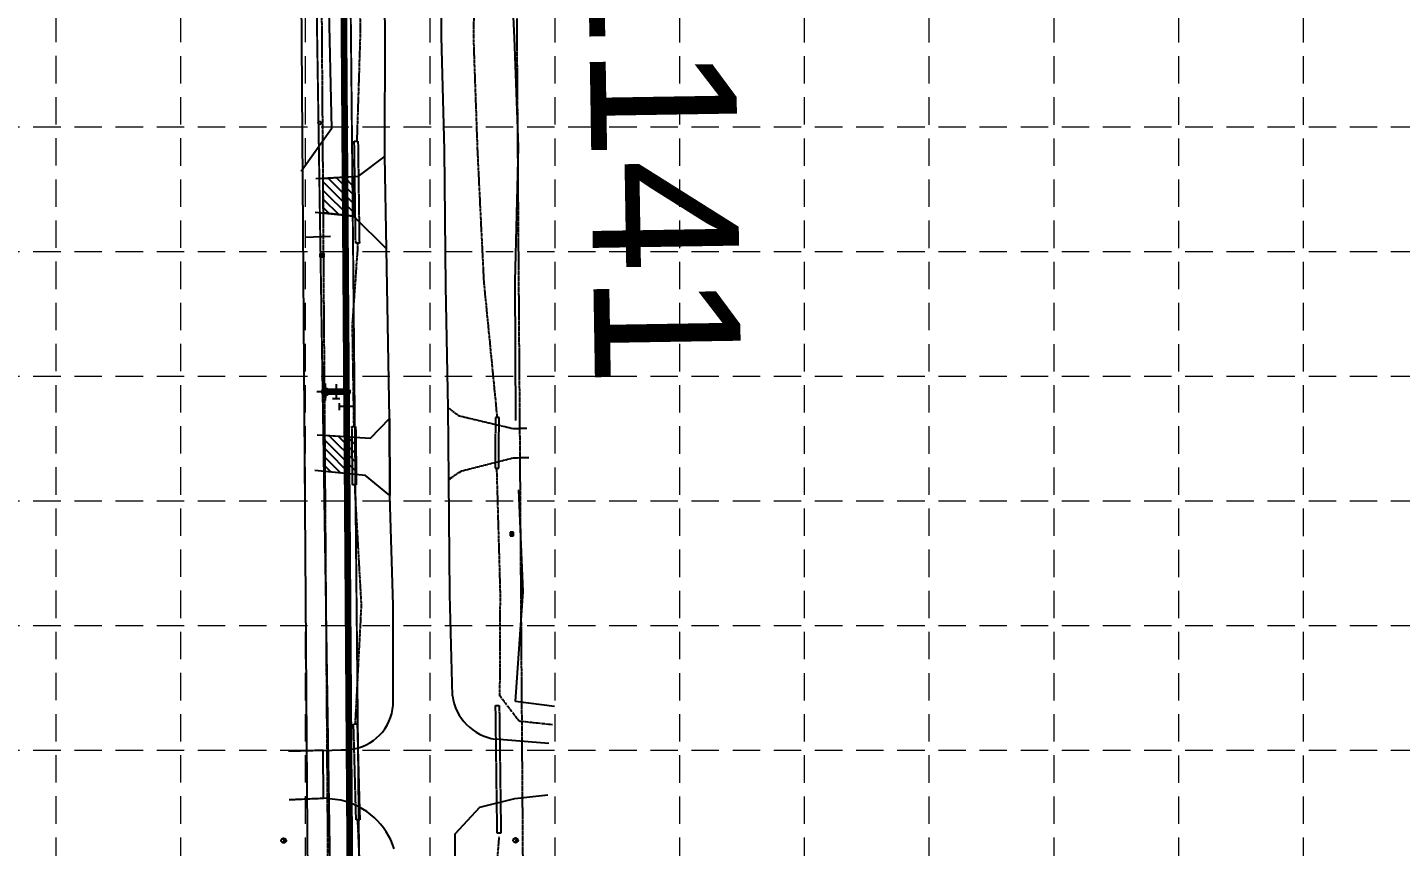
# Model space of a CAD drawing. Header units: inches. Extents: x 2600819 to 2602871, y 7032016 to 7035296.
# Drawn here: x 2601731 to 2602294, y 7033463 to 7033799 of the extents above; entities that cross this region are included whole.
import ezdxf

# ---------------------------------------------------------------- set-up
doc = ezdxf.new("R2010")
doc.units = ezdxf.units.IN
doc.header["$MEASUREMENT"] = 0
for name, pattern in [('CREEK', [1.2, 1, -0.05, 0, -0.05, 0, -0.05, 0, -0.05]), ('DASHED', [0.8, 0.75, -0.05]), ('HIDDEN', [0.375, 0.25, -0.125]), ('PHANTOM', [2.1, 1.75, -0.05, 0.1, -0.05, 0.1, -0.05])]:
    doc.linetypes.add(name, pattern=pattern)
for name, color, linetype in [('CREEK', 170, 'CREEK'), ('EASPH-PVMT', 7, 'Continuous'), ('EPVMT', 8, 'DASHED'), ('ESS', 7, 'DASHED'), ('ETEL', 33, 'DASHED'), ('EWAT', 150, 'DASHED'), ('FENCE', 242, 'DASHED'), ('FTB', 202, 'DASHED'), ('GRID', 254, 'HIDDEN'), ('LIMITS OF DISTURBANCE', 1, 'HIDDEN'), ('PWAT', 4, 'Continuous'), ('REMOVE', 2, 'Continuous'), ('ROW', 252, 'PHANTOM'), ('TREETXT', 7, 'Continuous')]:
    doc.layers.add(name, color=color, linetype=linetype)
doc.styles.get("Standard").update_dxf_attribs({"font": 'ARIAL.TTF'})
doc.styles.add('UTIL', font='romans.shx', dxfattribs={"width": 0.9})
doc.linetypes.add('8IN-W', pattern='A,0.8,-0.05,0.8,-0.05,0.8,-0.125,["8%%34 W",UTIL,S=0.08,R=0,X=-0.1,Y=-0.04],-0.22', length=2.845)
doc.linetypes.add('ASPH-E', pattern='A,0.45,-0.05,0.9,[138,ltypeshp.shx,S=0.013,R=0,X=0,Y=0],0.45', length=1.85)
doc.linetypes.add('ASPH-E2', pattern='A,0.45,-0.05,0.9,[138,ltypeshp.shx,S=-0.013,R=0,X=0,Y=0],0.45', length=1.85)
doc.linetypes.add('BARBWIRE_1', pattern='A,1,-0.1,["X",Standard,S=0.075,R=0,X=-0.025,Y=-0.0375],-0.1', length=1.2)
doc.linetypes.add('CLF', pattern='A,0.87,-0.04,[133,ltypeshp.shx,S=0.025,R=0,X=0,Y=0],-0.09', length=1)
doc.linetypes.add('SLOPE', pattern='A,0.65,-0.05,0.65,[139,ltypeshp.shx,S=0.025,R=0,X=0,Y=0],0.025', length=1.375)

msp = doc.modelspace()

# ---------------------------------------------------------------- hatches: boundary and pattern name
at = {"layer": 'REMOVE'}
h = msp.add_hatch(dxfattribs=at)
h.set_pattern_fill('LINE', scale=20, angle=45, style=0)
h.set_pattern_definition([(135, (2601851.8865, 7033721.6503), (-1.76777, -1.76777), [])])
h.paths.add_polyline_path([(2601864.41, 7033721.65), (2601851.99, 7033722.96), (2601851.89, 7033737.09), (2601864.41, 7033737.87)])
h = msp.add_hatch(dxfattribs=at)
h.set_pattern_fill('LINE', scale=20, angle=45, style=0)
h.set_pattern_definition([(135, (2601852.641, 7033615.5964), (-1.76777, -1.76777), [])])
h.paths.add_polyline_path([(2601865.45, 7033615.6), (2601852.75, 7033616.83), (2601852.64, 7033631.78), (2601865.27, 7033631)])

# ---------------------------------------------------------------- linework, layer by layer
at = {"color": 4}
for p, q in [((2601861.98, 7033724.62), (2601859.98, 7033724.61)), ((2601852.82, 7033651.06), (2601852.83, 7033653.06)), ((2601857.21, 7033652.67), (2601857.3, 7033646.67)), ((2601851.31, 7033649.57), (2601849.31, 7033649.58)), ((2601852.8, 7033648.06), (2601852.79, 7033646.06)), ((2601862.24, 7033651.13), (2601860.74, 7033651.11)), ((2601862.29, 7033648.13), (2601860.79, 7033648.11)), ((2601863.02, 7033648.89), (2601863, 7033650.39)), ((2601858.8, 7033646.69), (2601855.8, 7033646.65)), ((2601858.58, 7033641.99), (2601858.54, 7033644.99)), ((2601864.56, 7033643.57), (2601858.56, 7033643.49)), ((2601862.69, 7033624.63), (2601860.69, 7033624.61)), ((2601863.41, 7033524.63), (2601861.41, 7033524.62))]:
    msp.add_line(p, q, dxfattribs=at)
at = {"color": 4, "const_width": 1.5}
msp.add_lwpolyline([(2601853.56, 7033649.55, 1), (2601852.06, 7033649.56, 1)], format="xyb", close=True, dxfattribs=at)
at = {"color": 4}
msp.add_circle((2601852.81, 7033649.56), 1.5, dxfattribs=at)
at = {"layer": 'CREEK'}
for p, q in [((2601865.58, 7033856.86), (2601867.14, 7033797.94)), ((2601913.64, 7033795.24), (2601914.75, 7033849.06)), ((2601867.14, 7033797.94), (2601865.76, 7033754.14)), ((2601915.27, 7033748.96), (2601913.64, 7033795.24)), ((2601865.76, 7033754.14), (2601865.77, 7033752.4)), ((2601917.9, 7033694.77), (2601915.27, 7033748.96)), ((2601866.05, 7033709.28), (2601863.79, 7033676.91)), ((2601866.04, 7033710.63), (2601866.05, 7033709.28)), ((2601923.33, 7033639.54), (2601917.9, 7033694.77)), ((2601863.79, 7033676.91), (2601864.42, 7033636.44)), ((2601864.42, 7033636.44), (2601864.44, 7033635.33)), ((2601923.33, 7033639.02), (2601923.33, 7033639.54)), ((2601923.16, 7033618.06), (2601923.16, 7033618.23)), ((2601924.6, 7033567.52), (2601923.16, 7033618.06)), ((2601864.81, 7033611.38), (2601864.84, 7033609.78)), ((2601864.84, 7033609.78), (2601867.51, 7033561.95)), ((2601924.41, 7033524.73), (2601924.6, 7033567.52)), ((2601867.51, 7033561.95), (2601865.03, 7033514.08)), ((2601932.32, 7033514.39), (2601924.41, 7033524.73)), ((2601865.03, 7033514.08), (2601865.05, 7033513.28)), ((2601945.98, 7033512.95), (2601932.32, 7033514.39)), ((2601866, 7033473.96), (2601866.06, 7033471.48)), ((2601866.06, 7033471.48), (2601869.44, 7033399.11)), ((2601920.24, 7033414.18), (2601924.1, 7033467))]:
    msp.add_line(p, q, dxfattribs=at)
at = {"layer": 'EASPH-PVMT', "linetype": 'ASPH-E2'}
for p, q in [((2601877.27, 7033798.74), (2601876.63, 7033855.9)), ((2601877.21, 7033746.22), (2601877.27, 7033798.74)), ((2601877.21, 7033746.22), (2601866.13, 7033737.98)), ((2601877.84, 7033708.23), (2601877.21, 7033746.22)), ((2601866.13, 7033737.98), (2601848.9, 7033736.91)), ((2601848.57, 7033723.33), (2601864.41, 7033721.65)), ((2601864.41, 7033721.65), (2601877.84, 7033708.23)), ((2601879.08, 7033638.69), (2601877.84, 7033708.23)), ((2601871.33, 7033630.63), (2601879.08, 7033638.69)), ((2601879.28, 7033607.03), (2601879.08, 7033638.69)), ((2601879.08, 7033638.69), (2601879.28, 7033607.03)), ((2601849.49, 7033631.98), (2601871.33, 7033630.63)), ((2601869.26, 7033615.23), (2601848.52, 7033617.24)), ((2601879.28, 7033607.03), (2601869.26, 7033615.23)), ((2601880.63, 7033562), (2601879.28, 7033607.03)), ((2601880.55, 7033521.07), (2601880.63, 7033562)), ((2601851.89, 7033502.44), (2601862.92, 7033502.84)), ((2601852.08, 7033482.85), (2601851.89, 7033502.44)), ((2601859.18, 7033481.99), (2601852.08, 7033482.85))]:
    msp.add_line(p, q, dxfattribs=at)
at = {"layer": 'EASPH-PVMT', "linetype": 'ASPH-E'}
for p, q in [((2601900.5, 7033795.19), (2601899.99, 7033848.91)), ((2601901.61, 7033748.83), (2601900.5, 7033795.19)), ((2601902.25, 7033692.86), (2601901.61, 7033748.83)), ((2601903.12, 7033643.08), (2601902.25, 7033692.86)), ((2601903.48, 7033613.61), (2601903.12, 7033643.08)), ((2601903.83, 7033566.46), (2601903.48, 7033613.61)), ((2601904.89, 7033524.87), (2601903.83, 7033566.46)), ((2601944.52, 7033505.25), (2601922.47, 7033507.04)), ((2601930.46, 7033482.69), (2601944.07, 7033484.28)), ((2601906.09, 7033468.15), (2601916.23, 7033479.16)), ((2601916.23, 7033479.16), (2601930.46, 7033482.69)), ((2601906.29, 7033413.91), (2601906.09, 7033468.15))]:
    msp.add_line(p, q, dxfattribs=at)
msp.add_arc((2601925.7, 7033527.8), 21.01, 188.0214, 261.1682, dxfattribs=at)
at = {"layer": 'EASPH-PVMT', "linetype": 'ASPH-E2'}
for centre, radius, start, end in [((2601860.93, 7033522.41), 19.68, 275.8122, 356.0748), ((2601852.64, 7033452.8), 29.91, 18.0629, 77.3821)]:
    msp.add_arc(centre, radius, start, end, dxfattribs=at)
at = {"layer": 'EPVMT', "color": 7}
for p, q in [((2601907.89, 7033639.57), (2601903.12, 7033643.08)), ((2601929.81, 7033634.39), (2601907.89, 7033639.57)), ((2601935.46, 7033634.54), (2601929.81, 7033634.39)), ((2601908.69, 7033617.15), (2601929.98, 7033622.51)), ((2601929.98, 7033622.51), (2601936.32, 7033622.65)), ((2601903.48, 7033613.61), (2601908.69, 7033617.15)), ((2601851.89, 7033502.44), (2601837.63, 7033502.07)), ((2601838, 7033482.27), (2601852.08, 7033482.85))]:
    msp.add_line(p, q, dxfattribs=at)
at = {"layer": 'ESS', "color": 5}
for p, q in [((2601864.67, 7033752.38), (2601866.17, 7033752.4)), ((2601865.25, 7033710.62), (2601864.67, 7033752.38)), ((2601866.17, 7033752.4), (2601866.75, 7033710.64)), ((2601866.75, 7033710.64), (2601865.25, 7033710.62)), ((2601922.56, 7033639.02), (2601922.44, 7033618.27)), ((2601924.06, 7033639.01), (2601922.56, 7033639.02)), ((2601923.94, 7033618.2), (2601924.06, 7033639.01)), ((2601863.72, 7033635.32), (2601865.22, 7033635.34)), ((2601864, 7033611.38), (2601863.72, 7033635.32)), ((2601865.22, 7033635.34), (2601865.5, 7033611.39)), ((2601922.44, 7033618.27), (2601923.94, 7033618.2)), ((2601865.5, 7033611.39), (2601864, 7033611.38)), ((2601922.63, 7033520.86), (2601924.13, 7033520.88)), ((2601923.31, 7033468.52), (2601922.63, 7033520.86)), ((2601924.13, 7033520.88), (2601924.81, 7033468.54)), ((2601864.36, 7033513.27), (2601865.86, 7033513.31)), ((2601865.43, 7033473.94), (2601864.36, 7033513.27)), ((2601865.86, 7033513.31), (2601866.93, 7033473.98)), ((2601866.93, 7033473.98), (2601865.43, 7033473.94)), ((2601924.81, 7033468.54), (2601923.31, 7033468.52)), ((2601923.31, 7033468.52), (2601923.31, 7033468.52))]:
    msp.add_line(p, q, dxfattribs=at)
at = {"layer": 'ETEL', "color": 252}
for p, q in [((2601850.64, 7033706.37, 546.31), (2601852.14, 7033704.87, 546.31)), ((2601852.14, 7033706.37, 546.31), (2601850.64, 7033704.87, 546.31))]:
    msp.add_line(p, q, dxfattribs=at)
at = {"layer": 'ETEL', "color": 252, "elevation": 546.31}
msp.add_lwpolyline([(2601850.64, 7033706.37), (2601852.14, 7033706.37), (2601852.14, 7033704.87), (2601850.64, 7033704.87)], close=True, dxfattribs=at)
at = {"layer": 'ETEL', "color": 252}
msp.add_point((2601851.39, 7033705.62), dxfattribs=at)
at = {"layer": 'EWAT', "color": 145, "linetype": '8IN-W'}
msp.add_line((2601849.2, 7032947.38), (2601842.82, 7033838.12), dxfattribs=at)
at = {"layer": 'EWAT', "color": 145}
for p, q in [((2601834.98, 7033466.18, 552.08), (2601836.69, 7033465.47, 552.08)), ((2601834.98, 7033464.76, 552.08), (2601836.69, 7033465.47, 552.08)), ((2601930.12, 7033466.29, 549.27), (2601931.83, 7033465.58, 549.27)), ((2601930.12, 7033464.87, 549.27), (2601931.83, 7033465.58, 549.27))]:
    msp.add_line(p, q, dxfattribs=at)
for centre, radius in [((2601850.5, 7033759.94, 545.25), 0.625), ((2601835.69, 7033465.47, 552.08), 1), ((2601930.83, 7033465.58, 549.27), 1)]:
    msp.add_circle(centre, radius, dxfattribs=at)
at = {"layer": 'FENCE', "color": 252, "linetype": 'BARBWIRE_1'}
for p, q in [((2601854.1, 7033813.6), (2601855.26, 7033757.49)), ((2601855.26, 7033757.49), (2601842.85, 7033739.91))]:
    msp.add_line(p, q, dxfattribs=at)
at = {"layer": 'FENCE', "color": 252, "linetype": 'CLF'}
msp.add_line((2601854.96, 7033713.32), (2601844.44, 7033712.93), dxfattribs=at)
at = {"layer": 'FTB', "color": 252, "linetype": 'SLOPE'}
for p, q in [((2601930.34, 7033794.79), (2601928.31, 7033840.6)), ((2601932.08, 7033750.12), (2601930.34, 7033794.79)), ((2601930.68, 7033694.84), (2601932.08, 7033750.12)), ((2601930.89, 7033637.78), (2601930.68, 7033694.84)), ((2601933.96, 7033567.58), (2601932.17, 7033609.41)), ((2601930.82, 7033522.56), (2601933.96, 7033567.58)), ((2601946.77, 7033520.48), (2601930.82, 7033522.56))]:
    msp.add_line(p, q, dxfattribs=at)
at = {"layer": 'GRID', "color": 252, "linetype": 'HIDDEN', "lineweight": 0, "ltscale": 45}
for p, q in [((2601742.32, 7032274.25), (2601742.32, 7035242.37)), ((2601793.49, 7032274.24), (2601793.49, 7035242.37)), ((2601844.66, 7032274.23), (2601844.66, 7035242.37)), ((2601895.84, 7032274.22), (2601895.84, 7035242.37)), ((2601947.01, 7032274.21), (2601947.01, 7035242.37)), ((2601998.18, 7032274.2), (2601998.18, 7035242.37)), ((2602049.35, 7032274.2), (2602049.35, 7035242.37)), ((2602100.53, 7032274.19), (2602100.53, 7035242.37)), ((2602151.7, 7032274.18), (2602151.7, 7035242.37)), ((2602202.87, 7032274.17), (2602202.87, 7035242.37)), ((2602254.04, 7032274.16), (2602254.04, 7035242.37)), ((2600872.39, 7033758.37), (2602816.94, 7033758.37)), ((2600872.39, 7033707.2), (2602816.94, 7033707.2)), ((2600872.39, 7033656.02), (2602816.94, 7033656.02)), ((2600872.39, 7033604.85), (2602816.94, 7033604.85)), ((2600872.39, 7033553.68), (2602816.94, 7033553.68)), ((2600872.39, 7033502.51), (2602816.94, 7033502.51))]:
    msp.add_line(p, q, dxfattribs=at)
at = {"layer": 'LIMITS OF DISTURBANCE', "ltscale": 30, "const_width": 0.8}
msp.add_lwpolyline([(2602098.87, 7035178.16), (2602085.87, 7035188.41), (2601954.01, 7035017.31, 0.117166), (2601835.45, 7034698.63), (2601864.72, 7032807.92, -0.205334), (2601732.08, 7032479.82), (2601736.56, 7032472.86), (2601761.9, 7032500.44, 0.078199), (2601787.5, 7032530.25), (2601853.11, 7032486.78), (2601920.2, 7032504.17), (2601917.62, 7032515.06), (2601850.32, 7032500), (2601792.72, 7032537.21), (2601794.71, 7032541.43, 0.131813), (2601873.12, 7032762.58), (2601872.61, 7032854.08), (2601854.56, 7034681.43, -0.16685), (2602023.18, 7035085.91)], format="xyb", close=True, dxfattribs=at)
at = {"layer": 'PWAT', "color": 4, "lineweight": 200}
for p, q in [((2601866.54, 7032947.52), (2601860.16, 7033838.33)), ((2601861.51, 7033649.62), (2601853.51, 7033649.56))]:
    msp.add_line(p, q, dxfattribs=at)
at = {"layer": 'REMOVE', "color": 7, "flags": 128}
for points in [[(2601864.41, 7033721.65), (2601851.99, 7033722.96), (2601851.89, 7033737.09), (2601864.41, 7033737.87), (2601864.41, 7033721.65)], [(2601865.45, 7033615.6), (2601852.75, 7033616.83), (2601852.64, 7033631.78), (2601865.27, 7033631), (2601865.45, 7033615.6)]]:
    msp.add_lwpolyline(points, close=True, dxfattribs=at)
at = {"layer": 'ROW'}
for p, q in [((2601937.54, 7032948.08), (2601931.15, 7033839.5)), ((2601857.54, 7032947.45), (2601851.16, 7033838.22))]:
    msp.add_line(p, q, dxfattribs=at)
at = {"layer": 'ROW', "elevation": 549.5}
msp.add_lwpolyline([(2601930.04, 7033590.49), (2601930.04, 7033591.99), (2601928.54, 7033591.99), (2601928.54, 7033590.49)], close=True, dxfattribs=at)
at = {"layer": 'ROW'}
msp.add_point((2601929.29, 7033591.24, 549.5), dxfattribs=at)

# ---------------------------------------------------------------- texts
at = {"layer": 'TREETXT'}
msp.add_text('FM 1141', height=60, rotation=270.9241, dxfattribs=at).set_placement((2601958.09, 7033982.15, 17045.27))

doc.saveas('drawing.dxf')
